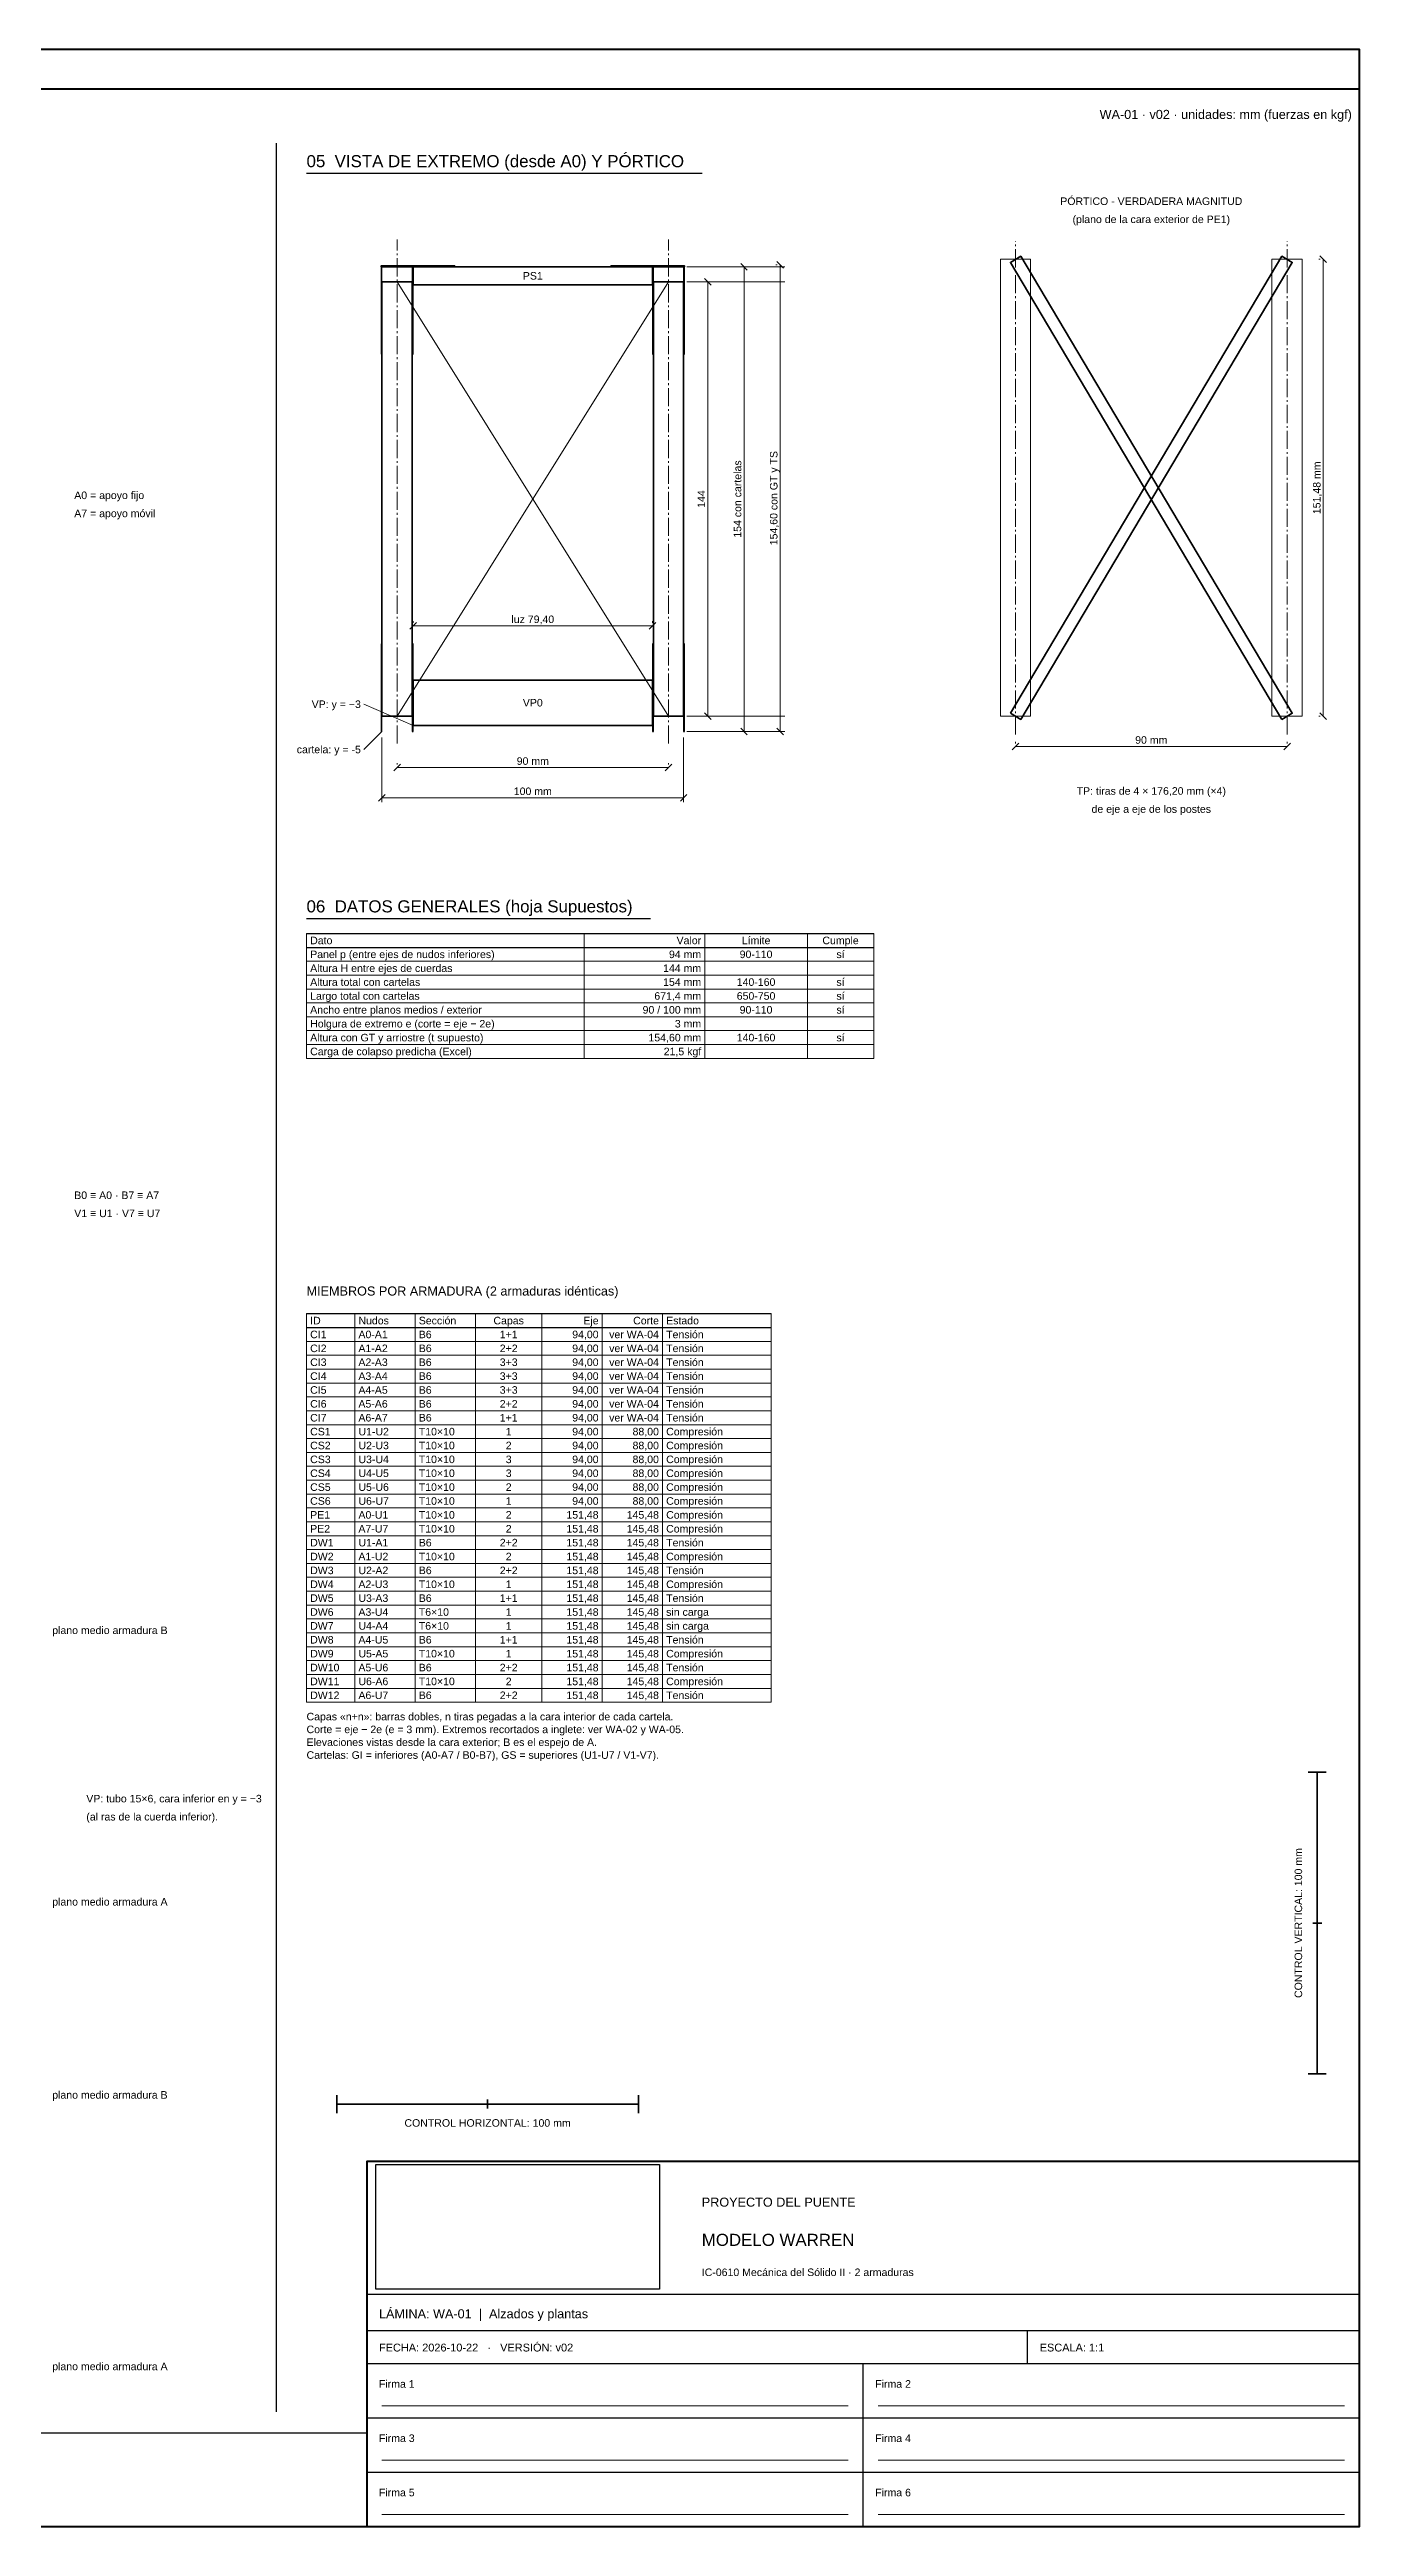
# Model space of a CAD drawing. Header units: millimetres. Extents: x 10 to 1179, y 10 to 831.
# Drawn here: x 745 to 1179, y 10 to 831 of the extents above; entities that cross this region are included whole.
import ezdxf

# ---------------------------------------------------------------- set-up
doc = ezdxf.new("R2010")
doc.units = ezdxf.units.MM
doc.linetypes.add('LT_EJE', pattern=[8.6, 6, -1, 0.6, -1])
for name, color, linetype, lineweight in [('CAJETIN', 7, 'CONTINUOUS', 30), ('CARTELA', 7, 'CONTINUOUS', 25), ('CONTROL', 7, 'CONTINUOUS', 35), ('COTA', 7, 'CONTINUOUS', 13), ('EJE', 1, 'LT_EJE', 13), ('MARCO', 7, 'CONTINUOUS', 40), ('TEXTO', 7, 'CONTINUOUS', 18), ('VISTA', 7, 'CONTINUOUS', 35), ('VISTA_FINA', 7, 'CONTINUOUS', 18)]:
    doc.layers.add(name, color=color, linetype=linetype, lineweight=lineweight)
doc.styles.add('PLANO', font='arial.ttf')
picture_1 = doc.add_image_def('image1.png', size_in_pixel=(433, 190))

msp = doc.modelspace()

# ---------------------------------------------------------------- linework, layer by layer
at = {"layer": 'CAJETIN'}
for p, q in [((820, 48), (820, 800)), ((830, 790), (961.11, 790)), ((830, 543), (944.05, 543)), ((830, 538), (1018, 538)), ((830, 533.4), (1018, 533.4)), ((830, 412), (984, 412)), ((830, 407.4), (984, 407.4)), ((850, 87), (1179, 87)), ((850, 75), (1179, 75)), ((1069, 64), (1069, 75)), ((850, 64), (1179, 64)), ((1014.5, 10), (1014.5, 64)), ((850, 46), (1179, 46)), ((10, 41), (850, 41)), ((850, 28), (1179, 28))]:
    msp.add_line(p, q, dxfattribs=at)
at = {"layer": 'CARTELA'}
for points in [[(854.7, 730), (855, 730), (855, 759), (854.7, 759)], [(865, 730), (865.3, 730), (865.3, 759), (865, 759)], [(944.7, 730), (945, 730), (945, 759), (944.7, 759)], [(955, 730), (955.3, 730), (955.3, 759), (955, 759)], [(854.7, 605), (855, 605), (855, 634), (854.7, 634)], [(865, 605), (865.3, 605), (865.3, 634), (865, 634)], [(944.7, 605), (945, 605), (945, 634), (944.7, 634)], [(955, 605), (955.3, 605), (955.3, 634), (955, 634)]]:
    msp.add_lwpolyline(points, close=True, dxfattribs=at)
at = {"layer": 'CONTROL'}
for p, q in [((1162, 260), (1168, 260)), ((1165, 160), (1165, 260)), ((1163.5, 210), (1166.5, 210)), ((1162, 160), (1168, 160)), ((840, 147), (840, 153)), ((840, 150), (940, 150)), ((890, 148.5), (890, 151.5)), ((940, 147), (940, 153))]:
    msp.add_line(p, q, dxfattribs=at)
at = {"layer": 'COTA'}
for p, q in [((956, 759), (988.5, 759)), ((974, 759), (973.5, 759)), ((976.1, 757.9), (973.9, 760.1)), ((975, 605), (975, 759)), ((986, 759.6), (985.5, 759.6)), ((988.1, 758.5), (985.9, 760.7)), ((987, 605), (987, 759.6)), ((1166, 761.48), (1165.5, 761.48)), ((1168.1, 760.38), (1165.9, 762.58)), ((1167, 610), (1167, 761.48)), ((956, 754), (988.5, 754)), ((962, 754), (961.5, 754)), ((964.1, 752.9), (961.9, 755.1)), ((963, 610), (963, 754)), ((864.2, 638.9), (866.4, 641.1)), ((865.3, 641), (865.3, 641.5)), ((943.6, 638.9), (945.8, 641.1)), ((944.7, 641), (944.7, 641.5)), ((865.3, 640), (944.7, 640)), ((865.3, 607), (849, 614)), ((956, 610), (988.5, 610)), ((962, 610), (961.5, 610)), ((964.1, 608.9), (961.9, 611.1)), ((1166, 610), (1165.5, 610)), ((1168.1, 608.9), (1165.9, 611.1)), ((855, 605), (849, 599)), ((855, 603), (855, 581.5)), ((955, 603), (955, 581.5)), ((956, 605), (988.5, 605)), ((974, 605), (973.5, 605)), ((976.1, 603.9), (973.9, 606.1)), ((986, 605), (985.5, 605)), ((988.1, 603.9), (985.9, 606.1)), ((1063.9, 598.9), (1066.1, 601.1)), ((1065, 601), (1065, 601.5)), ((1065, 600), (1155, 600)), ((1153.9, 598.9), (1156.1, 601.1)), ((1155, 601), (1155, 601.5)), ((858.9, 591.9), (861.1, 594.1)), ((860, 594), (860, 594.5)), ((860, 593), (950, 593)), ((948.9, 591.9), (951.1, 594.1)), ((950, 594), (950, 594.5)), ((853.9, 581.9), (856.1, 584.1)), ((855, 584), (855, 584.5)), ((855, 583), (955, 583)), ((953.9, 581.9), (956.1, 584.1)), ((955, 584), (955, 584.5)), ((830, 538), (830, 496.6)), ((922, 538), (922, 496.6)), ((962, 538), (962, 496.6)), ((996, 538), (996, 496.6)), ((1018, 538), (1018, 496.6)), ((830, 528.8), (1018, 528.8)), ((830, 524.2), (1018, 524.2)), ((830, 519.6), (1018, 519.6)), ((830, 515), (1018, 515)), ((830, 510.4), (1018, 510.4)), ((830, 505.8), (1018, 505.8)), ((830, 501.2), (1018, 501.2)), ((830, 496.6), (1018, 496.6)), ((830, 412), (830, 283.2)), ((846, 412), (846, 283.2)), ((866, 412), (866, 283.2)), ((886, 412), (886, 283.2)), ((908, 412), (908, 283.2)), ((928, 412), (928, 283.2)), ((948, 412), (948, 283.2)), ((984, 412), (984, 283.2)), ((830, 402.8), (984, 402.8)), ((830, 398.2), (984, 398.2)), ((830, 393.6), (984, 393.6)), ((830, 389), (984, 389)), ((830, 384.4), (984, 384.4)), ((830, 379.8), (984, 379.8)), ((830, 375.2), (984, 375.2)), ((830, 370.6), (984, 370.6)), ((830, 366), (984, 366)), ((830, 361.4), (984, 361.4)), ((830, 356.8), (984, 356.8)), ((830, 352.2), (984, 352.2)), ((830, 347.6), (984, 347.6)), ((830, 343), (984, 343)), ((830, 338.4), (984, 338.4)), ((830, 333.8), (984, 333.8)), ((830, 329.2), (984, 329.2)), ((830, 324.6), (984, 324.6)), ((830, 320), (984, 320)), ((830, 315.4), (984, 315.4)), ((830, 310.8), (984, 310.8)), ((830, 306.2), (984, 306.2)), ((830, 301.6), (984, 301.6)), ((830, 297), (984, 297)), ((830, 292.4), (984, 292.4)), ((830, 287.8), (984, 287.8)), ((830, 283.2), (984, 283.2)), ((855, 50), (1009.5, 50)), ((1019.5, 50), (1174, 50)), ((855, 32), (1009.5, 32)), ((1019.5, 32), (1174, 32)), ((855, 14), (1009.5, 14)), ((1019.5, 14), (1174, 14))]:
    msp.add_line(p, q, dxfattribs=at)
at = {"layer": 'EJE'}
for p, q in [((860, 601), (860, 768)), ((950, 601), (950, 768)), ((1065, 604), (1065, 767.48)), ((1155, 604), (1155, 767.48))]:
    msp.add_line(p, q, dxfattribs=at)
at = {"layer": 'MARCO'}
msp.add_line((10, 818), (1179, 818), dxfattribs=at)
for points in [[(10, 10), (1179, 10), (1179, 831), (10, 831)], [(850, 10), (1179, 10), (1179, 131), (850, 131)]]:
    msp.add_lwpolyline(points, close=True, dxfattribs=at)
at = {"layer": 'VISTA'}
for points in [[(854.7, 759), (879.14, 759), (879.14, 759.3), (854.7, 759.3)], [(865.3, 753), (944.7, 753), (944.7, 759), (865.3, 759)], [(930.86, 759), (955.3, 759), (955.3, 759.3), (930.86, 759.3)], [(1063.28, 611.02), (1153.28, 762.5), (1156.72, 760.45), (1066.72, 608.98)], [(1153.28, 608.98), (1063.28, 760.45), (1066.72, 762.5), (1156.72, 611.02)], [(855, 610), (865, 610), (865, 754), (855, 754)], [(945, 610), (955, 610), (955, 754), (945, 754)], [(865.3, 607), (944.7, 607), (944.7, 622), (865.3, 622)]]:
    msp.add_lwpolyline(points, close=True, dxfattribs=at)
at = {"layer": 'VISTA_FINA'}
for p, q in [((860, 610), (950, 754)), ((950, 610), (860, 754))]:
    msp.add_line(p, q, dxfattribs=at)
for points in [[(1060, 610), (1070, 610), (1070, 761.48), (1060, 761.48)], [(1150, 610), (1160, 610), (1160, 761.48), (1150, 761.48)]]:
    msp.add_lwpolyline(points, close=True, dxfattribs=at)

# ---------------------------------------------------------------- texts
at = {"layer": 'COTA', "style": 'PLANO'}
for s, p in [('154 con cartelas', (974.1, 669.19)), ('154,60 con GT y TS', (986.1, 666.68)), ('151,48 mm', (1166.1, 677)), ('144', (962.1, 679.09))]:
    msp.add_text(s, height=2.5, rotation=90, dxfattribs=at).set_placement(p)
for s, p in [('luz 79,40', (897.91, 640.9)), ('90 mm', (1104.66, 600.9)), ('90 mm', (899.66, 593.9)), ('100 mm', (898.69, 583.9))]:
    msp.add_text(s, height=2.5, dxfattribs=at).set_placement(p)
at = {"layer": 'TEXTO', "style": 'PLANO'}
for s, height, p in [('WA-01 · v02 · unidades: mm (fuerzas en kgf)', 3, (1092.87, 808)), ('05  VISTA DE EXTREMO (desde A0) Y PÓRTICO', 4, (830, 792)), ('PÓRTICO - VERDADERA MAGNITUD', 2.5, (1079.83, 779.48)), ('(plano de la cara exterior de PE1)', 2.5, (1083.9, 773.48)), ('PS1', 2.5, (901.7, 754.75)), ('A0 = apoyo fijo', 2.5, (753, 682)), ('A7 = apoyo móvil', 2.5, (753, 676)), ('VP0', 2.5, (901.7, 613.25)), ('VP: y = −3', 2.5, (831.7, 612.75)), ('cartela: y = -5', 2.5, (826.75, 597.75)), ('TP: tiras de 4 × 176,20 mm (×4)', 2.5, (1085.26, 584)), ('de eje a eje de los postes', 2.5, (1090.2, 578)), ('06  DATOS GENERALES (hoja Supuestos)', 4, (830, 545)), ('Dato', 2.5, (831.2, 534.45)), ('Valor', 2.5, (952.65, 534.45)), ('Límite', 2.5, (974.25, 534.45)), ('Cumple', 2.5, (1000.98, 534.45)), ('Altura H entre ejes de cuerdas', 2.5, (831.2, 525.25)), ('Panel p (entre ejes de nudos inferiores)', 2.5, (831.2, 529.85)), ('144 mm', 2.5, (948.19, 525.25)), ('94 mm', 2.5, (950.13, 529.85)), ('90-110', 2.5, (973.56, 529.85)), ('sí', 2.5, (1005.64, 529.85)), ('Altura total con cartelas', 2.5, (831.2, 520.65)), ('Largo total con cartelas', 2.5, (831.2, 516.05)), ('671,4 mm', 2.5, (945.28, 516.05)), ('154 mm', 2.5, (948.19, 520.65)), ('650-750', 2.5, (972.59, 516.05)), ('140-160', 2.5, (972.59, 520.65)), ('sí', 2.5, (1005.64, 520.65)), ('sí', 2.5, (1005.64, 516.05)), ('Ancho entre planos medios / exterior', 2.5, (831.2, 511.45)), ('Holgura de extremo e (corte = eje − 2e)', 2.5, (831.2, 506.85)), ('90 / 100 mm', 2.5, (941.39, 511.45)), ('3 mm', 2.5, (952.07, 506.85)), ('90-110', 2.5, (973.56, 511.45)), ('sí', 2.5, (1005.64, 511.45)), ('Altura con GT y arriostre (t supuesto)', 2.5, (831.2, 502.25)), ('154,60 mm', 2.5, (943.33, 502.25)), ('140-160', 2.5, (972.59, 502.25)), ('sí', 2.5, (1005.64, 502.25)), ('Carga de colapso predicha (Excel)', 2.5, (831.2, 497.65)), ('21,5 kgf', 2.5, (948.38, 497.65)), ('B0 ≡ A0 · B7 ≡ A7', 2.5, (753, 450)), ('V1 ≡ U1 · V7 ≡ U7', 2.5, (753, 444)), ('MIEMBROS POR ARMADURA (2 armaduras idénticas)', 3, (830, 418)), ('ID', 2.5, (831.2, 408.45)), ('Nudos', 2.5, (847.2, 408.45)), ('Sección', 2.5, (867.2, 408.45)), ('Capas', 2.5, (891.95, 408.45)), ('Eje', 2.5, (921.75, 408.45)), ('Corte', 2.5, (938.26, 408.45)), ('Estado', 2.5, (949.2, 408.45)), ('CI1', 2.5, (831.2, 403.85)), ('A0-A1', 2.5, (847.2, 403.85)), ('B6', 2.5, (867.2, 403.85)), ('1+1', 2.5, (894.04, 403.85)), ('94,00', 2.5, (918.06, 403.85)), ('ver WA-04', 2.5, (930.31, 403.85)), ('Tensión', 2.5, (949.2, 403.85)), ('CI2', 2.5, (831.2, 399.25)), ('CI3', 2.5, (831.2, 394.65)), ('A1-A2', 2.5, (847.2, 399.25)), ('A2-A3', 2.5, (847.2, 394.65)), ('B6', 2.5, (867.2, 399.25)), ('B6', 2.5, (867.2, 394.65)), ('3+3', 2.5, (894.04, 394.65)), ('2+2', 2.5, (894.04, 399.25)), ('94,00', 2.5, (918.06, 399.25)), ('94,00', 2.5, (918.06, 394.65)), ('ver WA-04', 2.5, (930.31, 399.25)), ('ver WA-04', 2.5, (930.31, 394.65)), ('Tensión', 2.5, (949.2, 399.25)), ('Tensión', 2.5, (949.2, 394.65)), ('CI4', 2.5, (831.2, 390.05)), ('CI5', 2.5, (831.2, 385.45)), ('A3-A4', 2.5, (847.2, 390.05)), ('A4-A5', 2.5, (847.2, 385.45)), ('B6', 2.5, (867.2, 390.05)), ('B6', 2.5, (867.2, 385.45)), ('3+3', 2.5, (894.04, 390.05)), ('3+3', 2.5, (894.04, 385.45)), ('94,00', 2.5, (918.06, 390.05)), ('94,00', 2.5, (918.06, 385.45)), ('ver WA-04', 2.5, (930.31, 390.05)), ('ver WA-04', 2.5, (930.31, 385.45)), ('Tensión', 2.5, (949.2, 390.05)), ('Tensión', 2.5, (949.2, 385.45)), ('CI6', 2.5, (831.2, 380.85)), ('CI7', 2.5, (831.2, 376.25)), ('A5-A6', 2.5, (847.2, 380.85)), ('A6-A7', 2.5, (847.2, 376.25)), ('B6', 2.5, (867.2, 380.85)), ('B6', 2.5, (867.2, 376.25)), ('2+2', 2.5, (894.04, 380.85)), ('1+1', 2.5, (894.04, 376.25)), ('94,00', 2.5, (918.06, 380.85)), ('94,00', 2.5, (918.06, 376.25)), ('ver WA-04', 2.5, (930.31, 380.85)), ('ver WA-04', 2.5, (930.31, 376.25)), ('Tensión', 2.5, (949.2, 380.85)), ('Tensión', 2.5, (949.2, 376.25)), ('CS1', 2.5, (831.2, 371.65)), ('CS2', 2.5, (831.2, 367.05)), ('U1-U2', 2.5, (847.2, 371.65)), ('U2-U3', 2.5, (847.2, 367.05)), ('T10×10', 2.5, (867.2, 371.65)), ('T10×10', 2.5, (867.2, 367.05)), ('2', 2.5, (896.03, 367.05)), ('1', 2.5, (896.03, 371.65)), ('94,00', 2.5, (918.06, 371.65)), ('94,00', 2.5, (918.06, 367.05)), ('88,00', 2.5, (938.06, 371.65)), ('88,00', 2.5, (938.06, 367.05)), ('Compresión', 2.5, (949.2, 371.65)), ('Compresión', 2.5, (949.2, 367.05)), ('CS3', 2.5, (831.2, 362.45)), ('U3-U4', 2.5, (847.2, 362.45)), ('T10×10', 2.5, (867.2, 362.45)), ('3', 2.5, (896.03, 362.45)), ('94,00', 2.5, (918.06, 362.45)), ('88,00', 2.5, (938.06, 362.45)), ('Compresión', 2.5, (949.2, 362.45)), ('CS4', 2.5, (831.2, 357.85)), ('CS5', 2.5, (831.2, 353.25)), ('U4-U5', 2.5, (847.2, 357.85)), ('U5-U6', 2.5, (847.2, 353.25)), ('T10×10', 2.5, (867.2, 357.85)), ('T10×10', 2.5, (867.2, 353.25)), ('3', 2.5, (896.03, 357.85)), ('2', 2.5, (896.03, 353.25)), ('94,00', 2.5, (918.06, 357.85)), ('94,00', 2.5, (918.06, 353.25)), ('88,00', 2.5, (938.06, 357.85)), ('88,00', 2.5, (938.06, 353.25)), ('Compresión', 2.5, (949.2, 357.85)), ('Compresión', 2.5, (949.2, 353.25)), ('CS6', 2.5, (831.2, 348.65)), ('PE1', 2.5, (831.2, 344.05)), ('A0-U1', 2.5, (847.2, 344.05)), ('U6-U7', 2.5, (847.2, 348.65)), ('T10×10', 2.5, (867.2, 348.65)), ('T10×10', 2.5, (867.2, 344.05)), ('2', 2.5, (896.03, 344.05)), ('1', 2.5, (896.03, 348.65)), ('151,48', 2.5, (916.12, 344.05)), ('94,00', 2.5, (918.06, 348.65)), ('145,48', 2.5, (936.12, 344.05)), ('88,00', 2.5, (938.06, 348.65)), ('Compresión', 2.5, (949.2, 348.65)), ('Compresión', 2.5, (949.2, 344.05)), ('PE2', 2.5, (831.2, 339.45)), ('DW1', 2.5, (831.2, 334.85)), ('A7-U7', 2.5, (847.2, 339.45)), ('U1-A1', 2.5, (847.2, 334.85)), ('T10×10', 2.5, (867.2, 339.45)), ('B6', 2.5, (867.2, 334.85)), ('2+2', 2.5, (894.04, 334.85)), ('2', 2.5, (896.03, 339.45)), ('151,48', 2.5, (916.12, 339.45)), ('151,48', 2.5, (916.12, 334.85)), ('145,48', 2.5, (936.12, 339.45)), ('145,48', 2.5, (936.12, 334.85)), ('Tensión', 2.5, (949.2, 334.85)), ('Compresión', 2.5, (949.2, 339.45)), ('DW2', 2.5, (831.2, 330.25)), ('A1-U2', 2.5, (847.2, 330.25)), ('T10×10', 2.5, (867.2, 330.25)), ('2', 2.5, (896.03, 330.25)), ('151,48', 2.5, (916.12, 330.25)), ('145,48', 2.5, (936.12, 330.25)), ('Compresión', 2.5, (949.2, 330.25)), ('DW3', 2.5, (831.2, 325.65)), ('DW4', 2.5, (831.2, 321.05)), ('A2-U3', 2.5, (847.2, 321.05)), ('U2-A2', 2.5, (847.2, 325.65)), ('T10×10', 2.5, (867.2, 321.05)), ('B6', 2.5, (867.2, 325.65)), ('2+2', 2.5, (894.04, 325.65)), ('1', 2.5, (896.03, 321.05)), ('151,48', 2.5, (916.12, 325.65)), ('151,48', 2.5, (916.12, 321.05)), ('145,48', 2.5, (936.12, 325.65)), ('145,48', 2.5, (936.12, 321.05)), ('Tensión', 2.5, (949.2, 325.65)), ('Compresión', 2.5, (949.2, 321.05)), ('DW5', 2.5, (831.2, 316.45)), ('DW6', 2.5, (831.2, 311.85)), ('A3-U4', 2.5, (847.2, 311.85)), ('U3-A3', 2.5, (847.2, 316.45)), ('T6×10', 2.5, (867.2, 311.85)), ('B6', 2.5, (867.2, 316.45)), ('1+1', 2.5, (894.04, 316.45)), ('1', 2.5, (896.03, 311.85)), ('151,48', 2.5, (916.12, 316.45)), ('151,48', 2.5, (916.12, 311.85)), ('145,48', 2.5, (936.12, 316.45)), ('145,48', 2.5, (936.12, 311.85)), ('Tensión', 2.5, (949.2, 316.45)), ('sin carga', 2.5, (949.2, 311.85)), ('plano medio armadura B', 2.5, (745.7, 305.8)), ('DW7', 2.5, (831.2, 307.25)), ('DW8', 2.5, (831.2, 302.65)), ('A4-U5', 2.5, (847.2, 302.65)), ('U4-A4', 2.5, (847.2, 307.25)), ('T6×10', 2.5, (867.2, 307.25)), ('B6', 2.5, (867.2, 302.65)), ('1+1', 2.5, (894.04, 302.65)), ('1', 2.5, (896.03, 307.25)), ('151,48', 2.5, (916.12, 307.25)), ('151,48', 2.5, (916.12, 302.65)), ('145,48', 2.5, (936.12, 307.25)), ('145,48', 2.5, (936.12, 302.65)), ('Tensión', 2.5, (949.2, 302.65)), ('sin carga', 2.5, (949.2, 307.25)), ('DW9', 2.5, (831.2, 298.05)), ('DW10', 2.5, (831.2, 293.45)), ('A5-U6', 2.5, (847.2, 293.45)), ('U5-A5', 2.5, (847.2, 298.05)), ('T10×10', 2.5, (867.2, 298.05)), ('B6', 2.5, (867.2, 293.45)), ('2+2', 2.5, (894.04, 293.45)), ('1', 2.5, (896.03, 298.05)), ('151,48', 2.5, (916.12, 298.05)), ('151,48', 2.5, (916.12, 293.45)), ('145,48', 2.5, (936.12, 298.05)), ('145,48', 2.5, (936.12, 293.45)), ('Tensión', 2.5, (949.2, 293.45)), ('Compresión', 2.5, (949.2, 298.05)), ('DW11', 2.5, (831.2, 288.85)), ('U6-A6', 2.5, (847.2, 288.85)), ('T10×10', 2.5, (867.2, 288.85)), ('2', 2.5, (896.03, 288.85)), ('151,48', 2.5, (916.12, 288.85)), ('145,48', 2.5, (936.12, 288.85)), ('Compresión', 2.5, (949.2, 288.85)), ('Capas «n+n»: barras dobles, n tiras pegadas a la cara interior de cada cartela.', 2.5, (830, 277.2)), ('DW12', 2.5, (831.2, 284.25)), ('A6-U7', 2.5, (847.2, 284.25)), ('B6', 2.5, (867.2, 284.25)), ('2+2', 2.5, (894.04, 284.25)), ('151,48', 2.5, (916.12, 284.25)), ('145,48', 2.5, (936.12, 284.25)), ('Tensión', 2.5, (949.2, 284.25)), ('Corte = eje − 2e (e = 3 mm). Extremos recortados a inglete: ver WA-02 y WA-05.', 2.5, (830, 272.95)), ('Elevaciones vistas desde la cara exterior; B es el espejo de A.', 2.5, (830, 268.7)), ('Cartelas: GI = inferiores (A0-A7 / B0-B7), GS = superiores (U1-U7 / V1-V7).', 2.5, (830, 264.45)), ('VP: tubo 15×6, cara inferior en y = −3', 2.5, (757, 250)), ('(al ras de la cuerda inferior).', 2.5, (757, 244)), ('plano medio armadura A', 2.5, (745.7, 215.8)), ('plano medio armadura B', 2.5, (745.7, 151.8)), ('CONTROL HORIZONTAL: 100 mm', 2.5, (862.45, 142.5)), ('PROYECTO DEL PUENTE', 3, (961, 116)), ('MODELO WARREN', 4, (961, 103)), ('IC-0610 Mecánica del Sólido II · 2 armaduras', 2.5, (961, 93)), ('LÁMINA: WA-01  |  Alzados y plantas', 3, (854, 79)), ('FECHA: 2026-10-22   ·   VERSIÓN: v02', 2.6, (854, 68)), ('ESCALA: 1:1', 2.6, (1073, 68)), ('plano medio armadura A', 2.5, (745.7, 61.8)), ('Firma 1', 2.5, (854, 56)), ('Firma 2', 2.5, (1018.5, 56)), ('Firma 3', 2.5, (854, 38)), ('Firma 4', 2.5, (1018.5, 38)), ('Firma 5', 2.5, (854, 20)), ('Firma 6', 2.5, (1018.5, 20))]:
    msp.add_text(s, height=height, dxfattribs=at).set_placement(p)
msp.add_text('CONTROL VERTICAL: 100 mm', height=2.5, rotation=90, dxfattribs=at).set_placement((1160, 185.17))

# ---------------------------------------------------------------- pictures from other files: only their frames are drawn
at = {"layer": 'CAJETIN'}
image = msp.add_image(picture_1, insert=(853, 88.7), size_in_units=(94, 41.25), dxfattribs=at)

doc.saveas('drawing.dxf')
